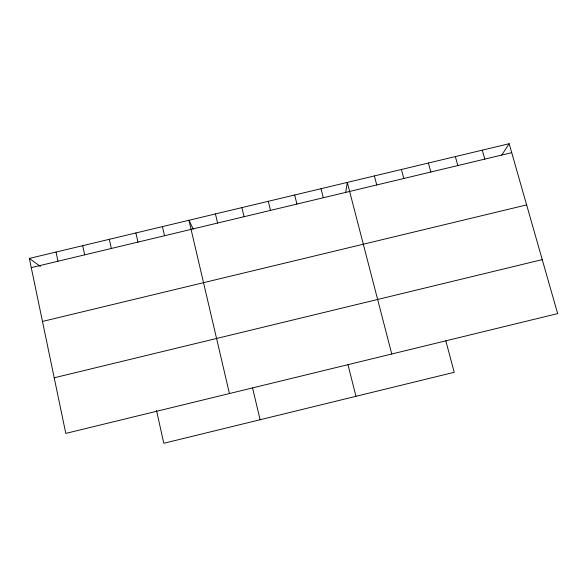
<?xml version="1.0" encoding="UTF-8"?>
<svg xmlns="http://www.w3.org/2000/svg" width="587" height="587" viewBox="0 0 587 587"><rect width="100%" height="100%" fill="white"/><g stroke="black" fill="none" stroke-linecap="round" stroke-linejoin="round"><path stroke-width="0.88" d="M345.721 192.507L347.299 182.418L391.764 354.005M501.731 155.1L509.164 143.72L557.65 313.597L65.795 433.404L29.35 258.427L509.164 143.72M42.477 321.441L526.627 204.907M54.209 377.793L542.241 259.615M31.265 267.635L511.717 152.664M29.35 258.427L40.4 266.432M193.196 229.011L188.948 220.272L229.436 393.547M482.272 150.147L484.789 159.106M455.351 156.59L457.838 165.556M428.393 163.032L430.843 172.02M401.398 169.482L403.812 178.485M445.812 340.827L454.235 372.29L163.802 443.28L156.487 410.372M374.367 175.946L376.744 184.964M320.994 188.706L323.298 197.753M347.974 364.659L355.957 396.313M294.652 195.001L296.927 204.063M268.281 201.312L270.519 210.388M241.873 207.622L244.075 216.713M215.429 213.947L217.594 223.053M252.557 387.904L260.107 419.742M162.438 226.611L164.529 235.747M135.891 232.958L137.952 242.108M109.307 239.313L111.332 248.477M82.686 245.682L84.682 254.853M56.036 252.05L57.988 261.244"/></g></svg>
